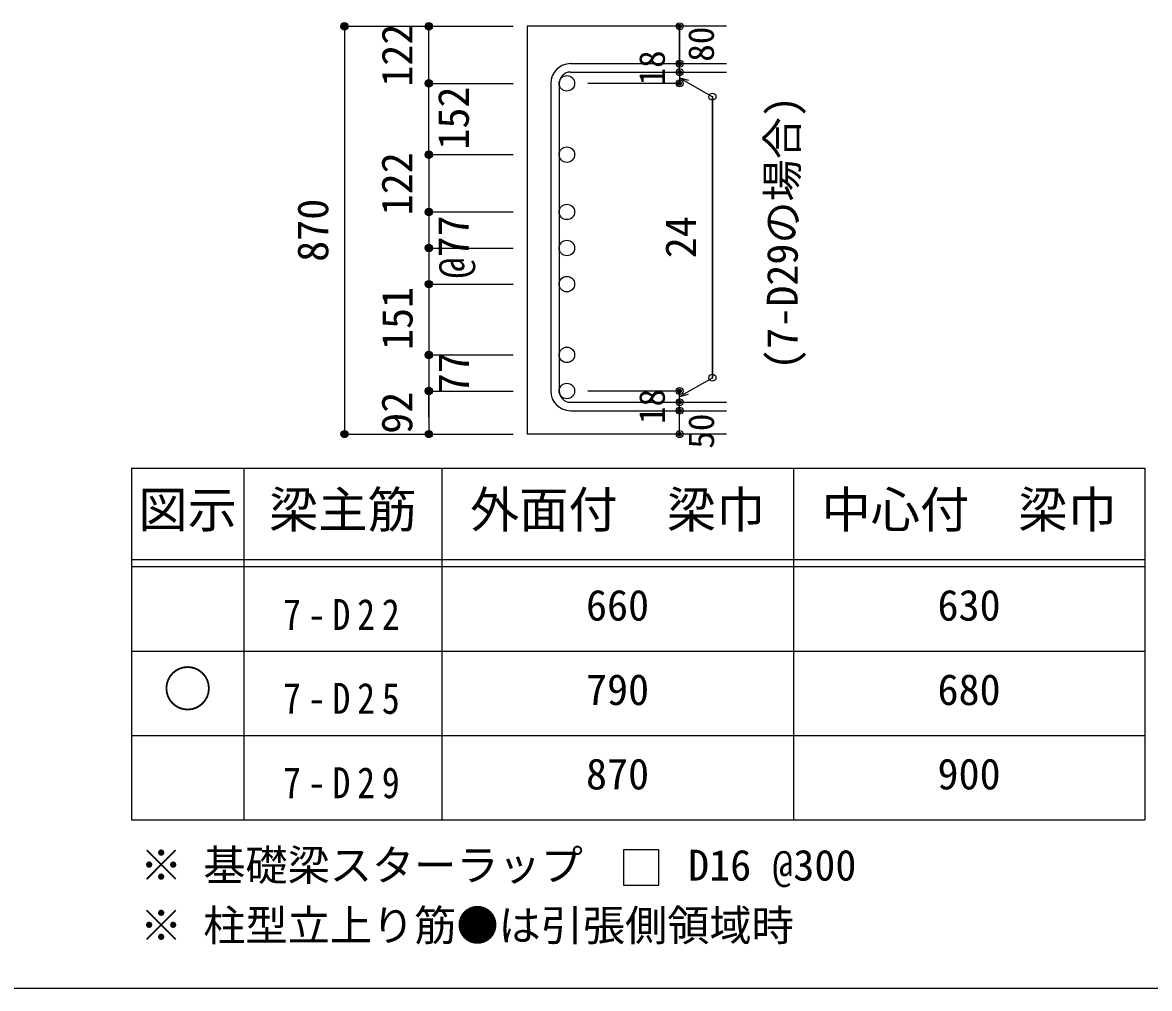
# Model space of a CAD drawing. Units: millimetres at full size, sheet at 1:30, with parts at other scales. Extents: x -5973 to 5954, y -4195 to 4201.
# Drawn here: x 1215 to 3620, y -4195 to -2135 of the extents above; entities that cross this region are included whole.
import ezdxf
from ezdxf.enums import TextEntityAlignment as Align

# ---------------------------------------------------------------- set-up
doc = ezdxf.new("R2010")
doc.units = ezdxf.units.MM
doc.header["$LTSCALE"] = 30
doc.header["$PDMODE"] = 32
doc.header["$PDSIZE"] = 15
for name, color, linetype in [('0-1_躯体線', 2, 'Continuous'), ('0-5_基礎梁筋', 7, 'Continuous'), ('0-6_スタラップ筋', 7, 'Continuous'), ('0-7_文字', 4, 'Continuous'), ('0-D_寸法', 4, 'Continuous'), ('6-7_文字', 7, 'Continuous'), ('6-E_枠', 7, 'Continuous'), ('F-0_枠', 6, 'Continuous')]:
    doc.layers.add(name, color=color, linetype=linetype)
doc.styles.add('ＭＳ ゴシック', font='')
doc.styles.get('ＭＳ ゴシック').set_extended_font_data('MS Gothic')

msp = doc.modelspace()

# ---------------------------------------------------------------- linework, layer by layer
at = {"layer": '0-1_躯体線'}
for p, q in [((2717.44, -2142.76), (2292.44, -2142.76)), ((2292.44, -2142.76), (2292.44, -3012.76)), ((2717.44, -3012.76), (2292.44, -3012.76))]:
    msp.add_line(p, q, dxfattribs=at)
at = {"layer": '0-5_基礎梁筋', "color": 3}
for centre in [(2376.94, -2264.46), (2376.94, -2416.46), (2376.94, -2538.76), (2376.94, -2615.76), (2376.94, -2692.76), (2376.94, -2843.76), (2376.94, -2920.76)]:
    msp.add_circle(centre, 16.5, dxfattribs=at)
at = {"layer": '0-6_スタラップ筋'}
for p, q in [((2384.44, -2222.46), (2717.44, -2222.46)), ((2384.44, -2240.46), (2717.44, -2240.46)), ((2342.44, -2264.46), (2342.44, -2920.76)), ((2360.44, -2264.46), (2360.44, -2920.76)), ((2384.44, -2944.76), (2717.44, -2944.76)), ((2384.44, -2962.76), (2717.44, -2962.76))]:
    msp.add_line(p, q, dxfattribs=at)
for centre, radius, start, end in [((2384.44, -2264.46), 42, 90, 180), ((2384.44, -2264.46), 24, 90, 180), ((2384.44, -2920.76), 42, 180, 270), ((2384.44, -2920.76), 24, 180, 270)]:
    msp.add_arc(centre, radius, start, end, dxfattribs=at)
at = {"layer": '0-D_寸法'}
for p, q in [((1902.44, -2142.76), (2082.44, -2142.76)), ((1902.44, -2142.76), (2082.44, -2142.76)), ((1902.44, -2142.76), (1902.44, -3012.76)), ((2082.44, -2142.76), (2262.44, -2142.76)), ((2082.44, -2142.76), (2262.44, -2142.76)), ((2082.44, -2264.46), (2082.44, -2142.76)), ((2617.44, -2222.46), (2617.44, -2142.76)), ((2617.44, -2142.76), (2617.44, -2222.46)), ((2617.44, -2240.46), (2617.44, -2222.46)), ((2617.44, -2240.46), (2617.44, -2264.46)), ((2617.44, -2252.46), (2687.5, -2292.91)), ((2617.44, -2252.46), (2636.76, -2257.63)), ((2082.44, -2264.46), (2262.44, -2264.46)), ((2082.44, -2264.46), (2262.44, -2264.46)), ((2082.44, -2416.46), (2082.44, -2264.46)), ((2617.44, -2264.46), (2421.35, -2264.46)), ((2082.44, -2416.46), (2262.44, -2416.46)), ((2082.44, -2416.46), (2262.44, -2416.46)), ((2082.44, -2416.46), (2082.44, -2692.76)), ((2082.44, -2538.76), (2262.44, -2538.76)), ((2082.44, -2615.76), (2262.44, -2615.76)), ((2082.44, -2692.76), (2262.44, -2692.76)), ((2082.44, -2692.76), (2082.44, -2920.76)), ((2082.44, -2843.76), (2262.44, -2843.76)), ((2617.44, -2932.76), (2687.5, -2892.31)), ((2082.44, -2920.76), (2262.44, -2920.76)), ((2082.44, -2976.72), (2082.44, -2920.76)), ((2082.44, -2926.76), (2082.44, -3012.76)), ((2617.44, -2920.76), (2421.35, -2920.76)), ((2617.44, -2944.76), (2617.44, -2920.76)), ((2617.44, -2932.76), (2636.76, -2927.58)), ((2617.44, -2962.76), (2617.44, -2944.76)), ((2617.44, -3012.76), (2617.44, -2962.76)), ((1902.44, -3012.76), (2082.44, -3012.76)), ((2082.44, -3012.76), (2262.44, -3012.76))]:
    msp.add_line(p, q, dxfattribs=at)
msp.add_lwpolyline([(2687.5, -2892.31), (2687.5, -2292.91), (2687.5, -2892.31)], dxfattribs=at)
for centre, radius in [((1902.44, -2142.76), 8), ((1902.44, -2142.76), 7.2), ((1902.44, -2142.76), 6.4), ((1902.44, -2142.76), 5.6), ((1902.44, -2142.76), 4.8), ((1902.44, -2142.76), 4), ((1902.44, -2142.76), 3.2), ((2082.44, -2142.76), 8), ((2082.44, -2142.76), 7.2), ((2082.44, -2142.76), 6.4), ((2082.44, -2142.76), 5.6), ((2082.44, -2142.76), 4.8), ((2082.44, -2142.76), 4), ((2082.44, -2142.76), 3.2), ((2617.44, -2142.76), 4), ((2617.44, -2142.76), 3.6), ((2617.44, -2142.76), 3.2), ((2617.44, -2142.76), 2.8), ((1902.44, -2142.76), 2.4), ((1902.44, -2142.76), 1.6), ((1902.44, -2142.76), 0.8), ((2082.44, -2142.76), 2.4), ((2082.44, -2142.76), 1.6), ((2082.44, -2142.76), 0.8), ((2617.44, -2142.76), 2.4), ((2617.44, -2142.76), 2), ((2617.44, -2142.76), 1.6), ((2617.44, -2142.76), 1.2), ((2617.44, -2142.76), 0.8), ((2617.44, -2142.76), 0.4), ((2617.44, -2222.46), 4), ((2617.44, -2222.46), 3.6), ((2617.44, -2222.46), 3.2), ((2617.44, -2222.46), 2.8), ((2617.44, -2222.46), 2.4), ((2617.44, -2222.46), 2), ((2617.44, -2222.46), 1.6), ((2617.44, -2222.46), 1.2), ((2617.44, -2222.46), 0.8), ((2617.44, -2222.46), 0.4), ((2082.44, -2264.46), 8), ((2082.44, -2264.46), 7.2), ((2082.44, -2264.46), 6.4), ((2082.44, -2264.46), 5.6), ((2082.44, -2264.46), 4.8), ((2617.44, -2240.46), 4), ((2617.44, -2240.46), 3.6), ((2617.44, -2240.46), 3.2), ((2617.44, -2240.46), 2.8), ((2617.44, -2240.46), 2.4), ((2617.44, -2240.46), 2), ((2617.44, -2240.46), 1.6), ((2617.44, -2240.46), 1.2), ((2617.44, -2240.46), 0.8), ((2617.44, -2240.46), 0.4), ((2082.44, -2264.46), 4), ((2082.44, -2264.46), 3.2), ((2082.44, -2264.46), 2.4), ((2082.44, -2264.46), 1.6), ((2082.44, -2264.46), 0.8), ((2617.44, -2264.46), 4), ((2617.44, -2264.46), 3.6), ((2617.44, -2264.46), 3.2), ((2617.44, -2264.46), 2.8), ((2617.44, -2264.46), 2.4), ((2617.44, -2264.46), 2), ((2617.44, -2264.46), 1.6), ((2617.44, -2264.46), 1.2), ((2617.44, -2264.46), 0.8), ((2617.44, -2264.46), 0.4), ((2082.44, -2416.46), 8), ((2082.44, -2416.46), 7.2), ((2082.44, -2416.46), 6.4), ((2082.44, -2416.46), 5.6), ((2082.44, -2416.46), 4.8), ((2082.44, -2416.46), 4), ((2082.44, -2416.46), 3.2), ((2082.44, -2416.46), 2.4), ((2082.44, -2416.46), 1.6), ((2082.44, -2416.46), 0.8), ((2082.44, -2538.76), 8), ((2082.44, -2538.76), 7.2), ((2082.44, -2538.76), 6.4), ((2082.44, -2538.76), 5.6), ((2082.44, -2538.76), 4.8), ((2082.44, -2538.76), 4), ((2082.44, -2538.76), 3.2), ((2082.44, -2538.76), 2.4), ((2082.44, -2538.76), 1.6), ((2082.44, -2538.76), 0.8), ((2082.44, -2615.76), 8), ((2082.44, -2615.76), 7.2), ((2082.44, -2615.76), 6.4), ((2082.44, -2615.76), 5.6), ((2082.44, -2615.76), 4.8), ((2082.44, -2615.76), 4), ((2082.44, -2615.76), 3.2), ((2082.44, -2615.76), 2.4), ((2082.44, -2615.76), 1.6), ((2082.44, -2615.76), 0.8), ((2082.44, -2692.76), 8), ((2082.44, -2692.76), 7.2), ((2082.44, -2692.76), 6.4), ((2082.44, -2692.76), 5.6), ((2082.44, -2692.76), 4.8), ((2082.44, -2692.76), 4), ((2082.44, -2692.76), 3.2), ((2082.44, -2692.76), 2.4), ((2082.44, -2692.76), 1.6), ((2082.44, -2692.76), 0.8), ((2082.44, -2843.76), 8), ((2082.44, -2843.76), 7.2), ((2082.44, -2843.76), 6.4), ((2082.44, -2843.76), 5.6), ((2082.44, -2843.76), 4.8), ((2082.44, -2843.76), 4), ((2082.44, -2843.76), 3.2), ((2082.44, -2843.76), 2.4), ((2082.44, -2843.76), 1.6), ((2082.44, -2843.76), 0.8), ((2082.44, -2920.76), 8), ((2082.44, -2920.76), 7.2), ((2082.44, -2920.76), 6.4), ((2082.44, -2920.76), 5.6), ((2082.44, -2920.76), 4.8), ((2082.44, -2920.76), 4), ((2082.44, -2920.76), 3.2), ((2082.44, -2920.76), 2.4), ((2082.44, -2920.76), 1.6), ((2082.44, -2920.76), 0.8), ((2617.44, -2920.76), 4), ((2617.44, -2920.76), 3.6), ((2617.44, -2920.76), 3.2), ((2617.44, -2920.76), 2.8), ((2617.44, -2920.76), 2.4), ((2617.44, -2920.76), 2), ((2617.44, -2920.76), 1.6), ((2617.44, -2920.76), 1.2), ((2617.44, -2920.76), 0.8), ((2617.44, -2920.76), 0.4), ((2617.44, -2944.76), 4), ((2617.44, -2944.76), 3.6), ((2617.44, -2944.76), 3.2), ((2617.44, -2944.76), 2.8), ((2617.44, -2944.76), 2.4), ((2617.44, -2944.76), 2), ((2617.44, -2944.76), 1.6), ((2617.44, -2944.76), 1.2), ((2617.44, -2944.76), 0.8), ((2617.44, -2944.76), 0.4), ((2617.44, -2962.76), 4), ((2617.44, -2962.76), 3.6), ((2617.44, -2962.76), 3.2), ((2617.44, -2962.76), 2.8), ((2617.44, -2962.76), 2.4), ((2617.44, -2962.76), 2), ((2617.44, -2962.76), 1.6), ((2617.44, -2962.76), 1.2), ((2617.44, -2962.76), 0.8), ((2617.44, -2962.76), 0.4), ((1902.44, -3012.76), 7.2), ((2082.44, -3012.76), 7.2), ((1902.44, -3012.76), 6.4), ((1902.44, -3012.76), 5.6), ((1902.44, -3012.76), 4.8), ((1902.44, -3012.76), 4), ((1902.44, -3012.76), 3.2), ((1902.44, -3012.76), 2.4), ((1902.44, -3012.76), 1.6), ((1902.44, -3012.76), 0.8), ((2082.44, -3012.76), 6.4), ((2082.44, -3012.76), 5.6), ((2082.44, -3012.76), 4.8), ((2082.44, -3012.76), 4), ((2082.44, -3012.76), 3.2), ((2082.44, -3012.76), 2.4), ((2082.44, -3012.76), 1.6), ((2082.44, -3012.76), 0.8), ((2617.44, -3012.76), 4), ((2617.44, -3012.76), 3.6), ((2617.44, -3012.76), 3.2), ((2617.44, -3012.76), 2.8), ((2617.44, -3012.76), 2.4), ((2617.44, -3012.76), 2), ((2617.44, -3012.76), 1.6), ((2617.44, -3012.76), 1.2), ((2617.44, -3012.76), 0.8), ((2617.44, -3012.76), 0.4)]:
    msp.add_circle(centre, radius, dxfattribs=at)
at = {"layer": '0-D_寸法', "color": 7}
for p in [(1902.44, -2142.76), (2082.44, -2142.76), (2617.44, -2142.76), (2617.44, -2222.46), (2617.44, -2240.46), (2082.44, -2264.46), (2617.44, -2264.46), (2687.5, -2292.91), (2082.44, -2416.46), (2082.44, -2416.46), (2082.44, -2538.76), (2082.44, -2538.76), (2082.44, -2615.76), (2082.44, -2615.76), (2082.44, -2692.76), (2082.44, -2692.76), (2082.44, -2843.76), (2082.44, -2843.76), (2687.5, -2892.31), (2082.44, -2920.76), (2082.44, -2920.76), (2617.44, -2920.76), (2617.44, -2944.76), (2617.44, -2962.76), (1902.44, -3012.76), (2082.44, -3012.76), (2617.44, -3012.76)]:
    msp.add_point(p, dxfattribs=at)
at = {"layer": '6-7_文字'}
msp.add_lwpolyline([(2498.05, -3974.73), (2573.05, -3974.73), (2573.05, -3899.73), (2498.05, -3899.73)], close=True, dxfattribs=at)
at = {"layer": '6-E_枠', "color": 3}
for p, q in [((1447.71, -3085.43), (1447.71, -3835.43)), ((1447.71, -3085.43), (3610.24, -3085.43)), ((3610.24, -3085.43), (3610.24, -3835.43)), ((1447.71, -3835.43), (3610.24, -3835.43))]:
    msp.add_line(p, q, dxfattribs=at)
at = {"layer": '6-E_枠'}
for p, q in [((1687.71, -3085.43), (1687.71, -3835.43)), ((2110.24, -3085.43), (2110.24, -3835.43)), ((2860.24, -3085.43), (2860.24, -3835.43)), ((1447.71, -3280.43), (3610.24, -3280.43)), ((1447.71, -3295.43), (3610.24, -3295.43)), ((1447.71, -3475.43), (3610.24, -3475.43)), ((1447.71, -3655.43), (3610.24, -3655.43))]:
    msp.add_line(p, q, dxfattribs=at)
at = {"layer": 'F-0_枠'}
msp.add_line((5954.1, -4195.24), (-5972.88, -4195.24), dxfattribs=at)

# ---------------------------------------------------------------- texts
at = {"layer": '0-7_文字', "color": 7, "style": 'ＭＳ ゴシック'}
msp.add_text('(7-D29の場合)', height=65.98, rotation=90, dxfattribs=at).set_placement((2889.32, -2875.68), align=Align.BOTTOM_LEFT)
at = {"layer": '0-D_寸法', "style": 'ＭＳ ゴシック'}
for s, height, p in [('122', 65.98, (2067.22, -2271.7)), ('80', 54.99, (2707.16, -2218.35)), ('18', 54.99, (2602.44, -2268.96)), ('152', 65.98, (2187.53, -2405.84)), ('122', 65.98, (2066.82, -2546.06)), ('870', 65.98, (1887.44, -2645.26)), ('@77', 65.98, (2187.44, -2680.76)), ('24', 65.98, (2672.5, -2637.61)), ('151', 65.98, (2067.44, -2833.26)), ('77', 65.98, (2187.64, -2927.67)), ('92', 65.98, (2066.75, -3012.05)), ('18', 54.99, (2602.44, -2991.26)), ('50', 54.99, (2707.44, -3043.76))]:
    msp.add_text(s, height=height, rotation=90, dxfattribs=at).set_placement(p, align=Align.BOTTOM_LEFT)
at = {"layer": '6-7_文字', "color": 2, "style": 'ＭＳ ゴシック'}
for s, p in [('梁主筋', (1741.48, -3235.43)), ('外面付\u3000梁巾', (2170.24, -3235.43)), ('中心付\u3000梁巾', (2920.24, -3235.43)), ('図示', (1462.71, -3235.43)), ('○', (1515.21, -3617.93))]:
    msp.add_text(s, height=76.98, dxfattribs=at).set_placement(p, align=Align.BOTTOM_LEFT)
at = {"layer": '6-7_文字', "style": 'ＭＳ ゴシック'}
for s, p in [('660', (2417.74, -3430.43)), ('630', (3167.74, -3430.43)), ('790', (2417.74, -3610.43)), ('680', (3167.74, -3610.43)), ('870', (2417.74, -3790.43)), ('900', (3167.74, -3790.43)), ('※ 基礎梁スターラップ     D16 @300', (1466.27, -3985.01)), ('※ 柱型立上り筋●は引張側領域時', (1466.27, -4113.51))]:
    msp.add_text(s, height=65.98, dxfattribs=at).set_placement(p, align=Align.BOTTOM_LEFT)
at = {"layer": '6-7_文字', "char_height": 65.98, "attachment_point": 7, "style": 'ＭＳ ゴシック'}
for s, insert in [('\\T1.38;\\W0.85;7-D22', (1771.48, -3430.43)), ('\\T1.38;\\W0.85;7-D25', (1771.48, -3610.43)), ('\\T1.38;\\W0.85;7-D29', (1771.48, -3790.43))]:
    msp.add_mtext(s, dxfattribs=dict(at, insert=insert))

doc.saveas('drawing.dxf')
